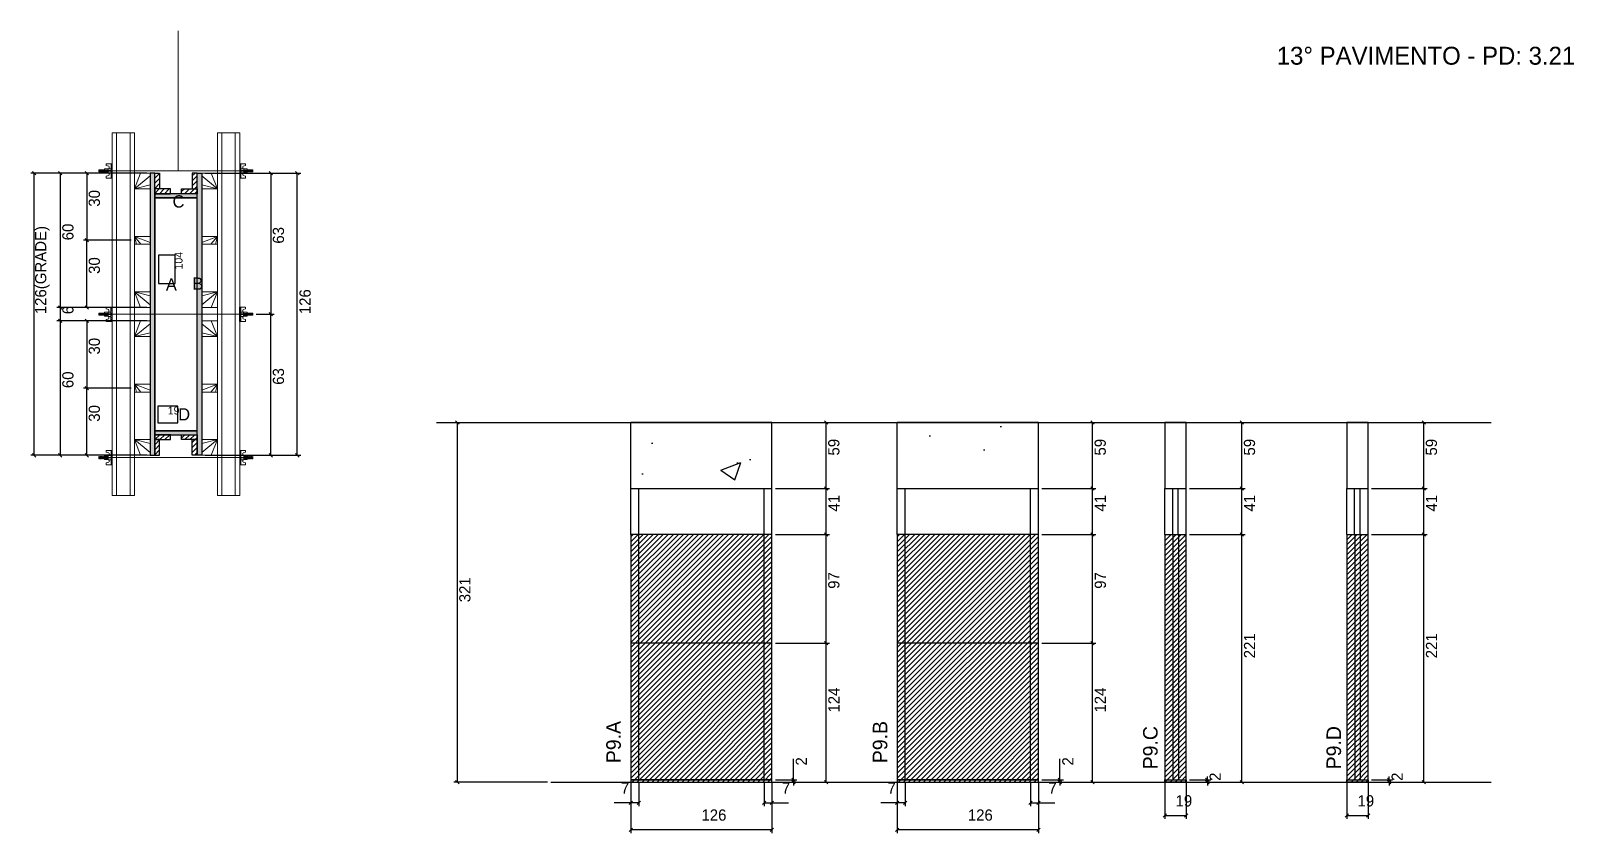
# Model space of a CAD drawing. Header units: metres. Extents: x 4482 to 5860, y 9845 to 10561.
import ezdxf

# ---------------------------------------------------------------- set-up
doc = ezdxf.new("R2010")
doc.units = ezdxf.units.M
for name, color, linetype in [('CHAPA', 7, 'Continuous'), ('COTA', 7, 'Continuous'), ('Hachura', 7, 'Continuous'), ('Madeira', 7, 'Continuous'), ('NIVEL 2° PAV.', 7, 'Continuous'), ('NOMENCLATURA', 7, 'Continuous'), ('Nível', 7, 'Continuous'), ('Painéis', 7, 'Continuous'), ('Perfil Metálico', 7, 'Continuous'), ('SARR_2.2x7', 7, 'Continuous'), ('SARRAFO', 7, 'Continuous'), ('Texto Seção', 7, 'Continuous'), ('TEXTO_GERAL', 7, 'Continuous')]:
    doc.layers.add(name, color=color, linetype=linetype)

msp = doc.modelspace()

# ---------------------------------------------------------------- hatches: boundary and pattern name
at = {"layer": 'COTA'}
h = msp.add_hatch(dxfattribs=at)
h.set_pattern_fill('AR-CONC')
h.paths.add_polyline_path([(5143.9, 10211.7), (5017.9, 10211.7), (5017.9, 10152.7), (5143.9, 10152.7), (5143.9, 10211.7)])
h = msp.add_hatch(dxfattribs=at)
h.set_pattern_fill('AR-CONC')
h.paths.add_polyline_path([(5255.8, 10152.7), (5381.8, 10152.7), (5381.8, 10211.7), (5255.8, 10211.7), (5255.8, 10152.7)])
h = msp.add_hatch(dxfattribs=at)
h.set_pattern_fill('AR-CONC')
h.paths.add_polyline_path([(5513.8, 10152.7), (5513.8, 10211.7), (5494.8, 10211.7), (5494.8, 10152.7), (5513.8, 10152.7), (5513.8, 10152.7)])
h = msp.add_hatch(dxfattribs=at)
h.set_pattern_fill('AR-CONC')
h.paths.add_polyline_path([(5676.3, 10152.7), (5676.3, 10211.7), (5657.3, 10211.7), (5657.3, 10152.7), (5676.3, 10152.7), (5676.3, 10152.7)])
at = {"layer": 'Hachura'}
h = msp.add_hatch(color=7, dxfattribs=at)
h.dxf.hatch_style = 1
h.paths.add_polyline_path([(4592.6, 10434.4), (4588.6, 10434.4), (4588.6, 10182.4), (4592.6, 10182.4), (4592.6, 10434.4)])
h = msp.add_hatch(dxfattribs=at)
h.set_pattern_fill('ANSI31')
h.paths.add_polyline_path([(4592.6, 10420.4), (4597, 10420.4), (4597, 10434.4), (4592.6, 10434.4), (4592.6, 10420.4)])
h = msp.add_hatch(dxfattribs=at)
h.set_pattern_fill('ANSI31')
h.paths.add_polyline_path([(4630.6, 10420.4), (4626.2, 10420.4), (4626.2, 10434.4), (4630.6, 10434.4), (4630.6, 10420.4)])
h = msp.add_hatch(color=7, dxfattribs=at)
h.dxf.hatch_style = 1
h.paths.add_polyline_path([(4630.6, 10434.4), (4634.6, 10434.4), (4634.6, 10182.4), (4630.6, 10182.4), (4630.6, 10434.4)])
h = msp.add_hatch(dxfattribs=at)
h.set_pattern_fill('ANSI31')
h.paths.add_polyline_path([(4592.6, 10416), (4592.6, 10420.4), (4606.6, 10420.4), (4606.6, 10416), (4592.6, 10416)])
h = msp.add_hatch(dxfattribs=at)
h.set_pattern_fill('ANSI31')
h.paths.add_polyline_path([(4630.6, 10416), (4630.6, 10420.4), (4616.6, 10420.4), (4616.6, 10416), (4630.6, 10416)])
h = msp.add_hatch(color=7, dxfattribs=at)
h.dxf.hatch_style = 1
h.paths.add_polyline_path([(4630.6, 10412.4), (4630.6, 10416), (4592.6, 10416), (4592.6, 10412.4), (4630.6, 10412.4)])
h = msp.add_hatch(color=7, dxfattribs=at)
h.dxf.hatch_style = 1
h.paths.add_polyline_path([(4630.6, 10412.4), (4630.6, 10416), (4592.6, 10416), (4592.6, 10412.4), (4630.6, 10412.4)])
h = msp.add_hatch(color=7, dxfattribs=at)
h.dxf.hatch_style = 1
h.paths.add_polyline_path([(4630.6, 10200.8), (4630.6, 10204.4), (4592.6, 10204.4), (4592.6, 10200.8), (4630.6, 10200.8)])
h = msp.add_hatch(color=7, dxfattribs=at)
h.dxf.hatch_style = 1
h.paths.add_polyline_path([(4630.6, 10200.8), (4630.6, 10204.4), (4592.6, 10204.4), (4592.6, 10200.8), (4630.6, 10200.8)])
h = msp.add_hatch(dxfattribs=at)
h.set_pattern_fill('ANSI31')
h.paths.add_polyline_path([(4592.6, 10196.4), (4592.6, 10200.8), (4606.6, 10200.8), (4606.6, 10196.4), (4592.6, 10196.4)])
h = msp.add_hatch(dxfattribs=at)
h.set_pattern_fill('ANSI31')
h.paths.add_polyline_path([(4630.6, 10196.4), (4630.6, 10200.8), (4616.6, 10200.8), (4616.6, 10196.4), (4630.6, 10196.4)])
h = msp.add_hatch(dxfattribs=at)
h.set_pattern_fill('ANSI31')
h.paths.add_polyline_path([(4592.6, 10196.4), (4597, 10196.4), (4597, 10182.4), (4592.6, 10182.4), (4592.6, 10196.4)])
h = msp.add_hatch(dxfattribs=at)
h.set_pattern_fill('ANSI31')
h.paths.add_polyline_path([(4630.6, 10196.4), (4626.2, 10196.4), (4626.2, 10182.4), (4630.6, 10182.4), (4630.6, 10196.4)])
h = msp.add_hatch(dxfattribs=at)
h.set_pattern_fill('ANSI31')
h.paths.add_polyline_path([(5143.9, 10111.7), (5017.9, 10111.7), (5017.9, 9890.7), (5143.9, 9890.7), (5143.9, 10111.7)])
h = msp.add_hatch(dxfattribs=at)
h.set_pattern_fill('ANSI31')
h.paths.add_polyline_path([(5381.8, 10111.7), (5255.8, 10111.7), (5255.8, 9890.7), (5381.8, 9890.7), (5381.8, 10111.7)])
h = msp.add_hatch(dxfattribs=at)
h.set_pattern_fill('ANSI31')
h.paths.add_polyline_path([(5513.8, 10111.7), (5494.8, 10111.7), (5494.8, 9890.7), (5513.8, 9890.7), (5513.8, 10111.7)])
h = msp.add_hatch(dxfattribs=at)
h.set_pattern_fill('ANSI31')
h.paths.add_polyline_path([(5676.3, 10111.7), (5657.3, 10111.7), (5657.3, 9890.7), (5676.3, 9890.7), (5676.3, 10111.7), (5676.3, 10111.7)])

# ---------------------------------------------------------------- linework, layer by layer
at = {"layer": 'CHAPA', "color": 1, "lineweight": 25}
for points in [[(4592.6, 10434.4), (4588.6, 10434.4), (4588.6, 10182.4), (4592.6, 10182.4)], [(4592.6, 10434.4), (4588.6, 10434.4), (4588.6, 10182.4), (4592.6, 10182.4)], [(4630.6, 10434.4), (4634.6, 10434.4), (4634.6, 10182.4), (4630.6, 10182.4)], [(4630.6, 10434.4), (4634.6, 10434.4), (4634.6, 10182.4), (4630.6, 10182.4)], [(4630.6, 10412.4), (4630.6, 10416), (4592.6, 10416), (4592.6, 10412.4)], [(4630.6, 10412.4), (4630.6, 10416), (4592.6, 10416), (4592.6, 10412.4)], [(4630.6, 10200.8), (4630.6, 10204.4), (4592.6, 10204.4), (4592.6, 10200.8)], [(4630.6, 10200.8), (4630.6, 10204.4), (4592.6, 10204.4), (4592.6, 10200.8)]]:
    msp.add_lwpolyline(points, close=True, dxfattribs=at)
at = {"layer": 'COTA', "color": 241, "lineweight": 25}
for p, q in [((4571.6, 10434.4), (4482, 10434.4)), ((4485, 10182.4), (4485, 10434.4)), ((4585.6, 10434.4), (4505.2, 10434.4)), ((4508.2, 10434.4), (4508.2, 10314.4)), ((4551.6, 10434.4), (4528.9, 10434.4)), ((4531.9, 10434.4), (4531.9, 10374.4)), ((4637.6, 10434.4), (4723, 10434.4)), ((4671.6, 10434.4), (4699.3, 10434.4)), ((4696.3, 10434.4), (4696.3, 10308.4)), ((4720, 10182.4), (4720, 10434.4)), ((4571.6, 10374.4), (4528.9, 10374.4)), ((4571.6, 10374.4), (4528.9, 10374.4)), ((4531.9, 10314.4), (4531.9, 10374.4)), ((4585.6, 10314.4), (4505.2, 10314.4)), ((4571.6, 10314.4), (4505.2, 10314.4)), ((4508.2, 10314.4), (4508.2, 10302.4)), ((4542.5, 10314.4), (4528.9, 10314.4)), ((4585.6, 10302.4), (4505.2, 10302.4)), ((4571.6, 10302.4), (4505.2, 10302.4)), ((4508.2, 10302.4), (4508.2, 10182.4)), ((4551.6, 10302.4), (4528.9, 10302.4)), ((4531.9, 10302.4), (4531.9, 10242.4)), ((4683.3, 10308.4), (4699.3, 10308.4)), ((4683.3, 10308.4), (4699.3, 10308.4)), ((4696.3, 10182.4), (4696.3, 10308.4)), ((4571.6, 10242.4), (4528.9, 10242.4)), ((4571.6, 10242.4), (4528.9, 10242.4)), ((4531.9, 10182.4), (4531.9, 10242.4)), ((5017.9, 10152.7), (5017.9, 10211.7)), ((5143.9, 10211.7), (5017.9, 10211.7)), ((5143.9, 10152.7), (5143.9, 10211.7)), ((5381.8, 10211.7), (5255.8, 10211.7)), ((5255.8, 10152.7), (5255.8, 10211.7)), ((5381.8, 10152.7), (5381.8, 10211.7)), ((4571.6, 10182.4), (4482, 10182.4)), ((4585.6, 10182.4), (4505.2, 10182.4)), ((4542.5, 10182.4), (4528.9, 10182.4)), ((4637.6, 10182.4), (4723, 10182.4)), ((4671.6, 10182.4), (4699.3, 10182.4))]:
    msp.add_line(p, q, dxfattribs=at)
at = {"layer": 'COTA', "color": 0, "lineweight": 25}
for p, q in [((4486.5, 10432.9), (4483.5, 10435.9)), ((4509.7, 10432.9), (4506.7, 10435.9)), ((4533.4, 10432.9), (4530.4, 10435.9)), ((4697.8, 10432.9), (4694.8, 10435.9)), ((4721.5, 10432.9), (4718.5, 10435.9)), ((4530.4, 10375.9), (4533.4, 10372.9)), ((4533.4, 10372.9), (4530.4, 10375.9)), ((4506.7, 10315.9), (4509.7, 10312.9)), ((4509.7, 10312.9), (4506.7, 10315.9)), ((4530.4, 10315.9), (4533.4, 10312.9)), ((4697.8, 10306.9), (4694.8, 10309.9)), ((4694.8, 10309.9), (4697.8, 10306.9)), ((4509.7, 10300.9), (4506.7, 10303.9)), ((4506.7, 10303.9), (4509.7, 10300.9)), ((4533.4, 10300.9), (4530.4, 10303.9)), ((4530.4, 10243.9), (4533.4, 10240.9)), ((4533.4, 10240.9), (4530.4, 10243.9)), ((5193.7, 10210.2), (5190.7, 10213.2)), ((5431.7, 10210.2), (5428.7, 10213.2)), ((5565, 10210.2), (5562, 10213.2)), ((5727.5, 10210.2), (5724.5, 10213.2)), ((4483.5, 10183.9), (4486.5, 10180.9)), ((4506.7, 10183.9), (4509.7, 10180.9)), ((4530.4, 10183.9), (4533.4, 10180.9)), ((4694.8, 10183.9), (4697.8, 10180.9)), ((4718.5, 10183.9), (4721.5, 10180.9)), ((5190.7, 10154.2), (5193.7, 10151.2)), ((5428.7, 10154.2), (5431.7, 10151.2)), ((5562, 10154.2), (5565, 10151.2)), ((5724.5, 10154.2), (5727.5, 10151.2)), ((5193.7, 10110.2), (5190.7, 10113.2)), ((5431.7, 10110.2), (5428.7, 10113.2)), ((5565, 10110.2), (5562, 10113.2)), ((5727.5, 10110.2), (5724.5, 10113.2)), ((5193.7, 10013.2), (5190.7, 10016.2)), ((5190.7, 10016.2), (5193.7, 10013.2)), ((5431.7, 10013.2), (5428.7, 10016.2)), ((5428.7, 10016.2), (5431.7, 10013.2)), ((5161.6, 9894.2), (5164.6, 9891.2)), ((5164.6, 9889.2), (5161.6, 9892.2)), ((5190.7, 9892.2), (5193.7, 9889.2)), ((5399.6, 9894.2), (5402.6, 9891.2)), ((5402.6, 9889.2), (5399.6, 9892.2)), ((5428.7, 9892.2), (5431.7, 9889.2)), ((5531.2, 9894.2), (5534.2, 9891.2)), ((5534.2, 9889.2), (5531.2, 9892.2)), ((5562, 9892.2), (5565, 9889.2)), ((5693.7, 9894.2), (5696.7, 9891.2)), ((5696.7, 9889.2), (5693.7, 9892.2)), ((5724.5, 9892.2), (5727.5, 9889.2)), ((5019.4, 9873.7), (5016.4, 9870.7)), ((5023.4, 9870.7), (5026.4, 9873.7)), ((5138.4, 9873.7), (5135.4, 9870.7)), ((5142.4, 9870.7), (5145.4, 9873.7)), ((5257.3, 9873.7), (5254.3, 9870.7)), ((5261.3, 9870.7), (5264.3, 9873.7)), ((5376.3, 9873.7), (5373.3, 9870.7)), ((5380.3, 9870.7), (5383.3, 9873.7)), ((5496.3, 9862.3), (5493.3, 9859.3)), ((5512.3, 9859.3), (5515.3, 9862.3)), ((5658.8, 9862.3), (5655.8, 9859.3)), ((5674.8, 9859.3), (5677.8, 9862.3)), ((5019.4, 9849.6), (5016.4, 9846.6)), ((5142.4, 9846.6), (5145.4, 9849.6)), ((5257.3, 9849.6), (5254.3, 9846.6)), ((5380.3, 9846.6), (5383.3, 9849.6))]:
    msp.add_line(p, q, dxfattribs=at)
at = {"layer": 'COTA', "color": 180, "lineweight": 25}
for p, q in [((4611, 10361.1), (4596, 10361.1)), ((4596, 10361.1), (4596, 10335.8)), ((4611, 10335.8), (4611, 10361.1)), ((4596, 10335.8), (4611, 10335.8)), ((4613.3, 10226.4), (4595.3, 10226.4)), ((4595.3, 10226.4), (4595.3, 10211.4)), ((4613.3, 10211.4), (4613.3, 10226.4)), ((4595.3, 10211.4), (4613.3, 10211.4))]:
    msp.add_line(p, q, dxfattribs=at)
at = {"layer": 'COTA', "color": 4, "lineweight": 25}
for p, q in [((5146.9, 10211.7), (5195.2, 10211.7)), ((5192.2, 10152.7), (5192.2, 10211.7)), ((5384.8, 10211.7), (5433.2, 10211.7)), ((5430.2, 10152.7), (5430.2, 10211.7)), ((5516.8, 10211.7), (5566.5, 10211.7)), ((5563.5, 10152.7), (5563.5, 10211.7)), ((5679.3, 10211.7), (5729, 10211.7)), ((5726, 10152.7), (5726, 10211.7)), ((5146.9, 10152.7), (5195.2, 10152.7)), ((5384.8, 10152.7), (5433.2, 10152.7)), ((5516.8, 10152.7), (5566.5, 10152.7)), ((5679.3, 10152.7), (5729, 10152.7)), ((5146.9, 10111.7), (5195.2, 10111.7)), ((5192.2, 10014.7), (5192.2, 10111.7)), ((5384.8, 10111.7), (5433.2, 10111.7)), ((5430.2, 10014.7), (5430.2, 10111.7)), ((5516.8, 10111.7), (5566.5, 10111.7)), ((5563.5, 9890.7), (5563.5, 10111.7)), ((5679.3, 10111.7), (5729, 10111.7)), ((5726, 9890.7), (5726, 10111.7)), ((5146.9, 10014.7), (5195.2, 10014.7)), ((5184.7, 10014.7), (5195.2, 10014.7)), ((5192.2, 9890.7), (5192.2, 10014.7)), ((5384.8, 10014.7), (5433.2, 10014.7)), ((5422.7, 10014.7), (5433.2, 10014.7)), ((5430.2, 9890.7), (5430.2, 10014.7)), ((5163.1, 9892.7), (5163.1, 9911.5)), ((5401.1, 9892.7), (5401.1, 9911.5)), ((5017.9, 9889.7), (5017.9, 9845.1)), ((5017.9, 9887.7), (5017.9, 9869.2)), ((5024.9, 9889.7), (5024.9, 9869.2)), ((5136.9, 9889.7), (5136.9, 9869.2)), ((5143.9, 9889.7), (5143.9, 9845.1)), ((5143.9, 9887.7), (5143.9, 9869.2)), ((5146.9, 9892.7), (5166.1, 9892.7)), ((5146.9, 9890.7), (5166.1, 9890.7)), ((5146.9, 9890.7), (5195.2, 9890.7)), ((5163.1, 9890.7), (5163.1, 9892.7)), ((5163.1, 9890.7), (5163.1, 9887.7)), ((5255.8, 9889.7), (5255.8, 9845.1)), ((5255.8, 9887.7), (5255.8, 9869.2)), ((5262.8, 9889.7), (5262.8, 9869.2)), ((5374.8, 9889.7), (5374.8, 9869.2)), ((5381.8, 9889.7), (5381.8, 9845.1)), ((5381.8, 9887.7), (5381.8, 9869.2)), ((5384.8, 9892.7), (5404.1, 9892.7)), ((5384.8, 9890.7), (5404.1, 9890.7)), ((5384.8, 9890.7), (5433.2, 9890.7)), ((5401.1, 9890.7), (5401.1, 9892.7)), ((5401.1, 9890.7), (5401.1, 9887.7)), ((5494.8, 9889.7), (5494.8, 9857.8)), ((5513.8, 9889.7), (5513.8, 9857.8)), ((5516.8, 9892.7), (5535.7, 9892.7)), ((5516.8, 9890.7), (5535.7, 9890.7)), ((5516.8, 9890.7), (5566.5, 9890.7)), ((5532.7, 9892.7), (5532.7, 9895.7)), ((5532.7, 9890.7), (5532.7, 9892.7)), ((5532.7, 9890.7), (5532.7, 9887.7)), ((5657.3, 9889.7), (5657.3, 9857.8)), ((5676.3, 9889.7), (5676.3, 9857.8)), ((5679.3, 9892.7), (5698.2, 9892.7)), ((5679.3, 9890.7), (5698.2, 9890.7)), ((5679.3, 9890.7), (5729, 9890.7)), ((5695.2, 9892.7), (5695.2, 9895.7)), ((5695.2, 9890.7), (5695.2, 9892.7)), ((5695.2, 9890.7), (5695.2, 9887.7)), ((5017.9, 9872.2), (5003.1, 9872.2)), ((5024.9, 9872.2), (5017.9, 9872.2)), ((5136.9, 9872.2), (5143.9, 9872.2)), ((5143.9, 9872.2), (5158.6, 9872.2)), ((5255.8, 9872.2), (5241.1, 9872.2)), ((5262.8, 9872.2), (5255.8, 9872.2)), ((5374.8, 9872.2), (5381.8, 9872.2)), ((5381.8, 9872.2), (5396.5, 9872.2)), ((5494.8, 9860.8), (5513.8, 9860.8)), ((5657.3, 9860.8), (5676.3, 9860.8)), ((5143.9, 9848.1), (5017.9, 9848.1)), ((5381.8, 9848.1), (5255.8, 9848.1))]:
    msp.add_line(p, q, dxfattribs=at)
at = {"layer": 'COTA', "color": 241, "lineweight": 25}
for points in [[(5513.8, 10152.7), (5513.8, 10211.7), (5494.8, 10211.7), (5494.8, 10152.7)], [(5676.3, 10152.7), (5676.3, 10211.7), (5657.3, 10211.7), (5657.3, 10152.7)]]:
    msp.add_lwpolyline(points, dxfattribs=at)
at = {"layer": 'Hachura', "color": 0, "lineweight": 9}
for p, q in [((4543.1, 10437.4), (4542.8, 10437.1)), ((4542.8, 10437.1), (4542.8, 10435.8)), ((4543.1, 10435.5), (4542.8, 10435.8)), ((4543.4, 10437.4), (4543.1, 10437.4)), ((4543.1, 10435.5), (4543.1, 10437.4)), ((4543.7, 10435.5), (4543.1, 10436.8)), ((4543.7, 10435.4), (4543.1, 10436.5)), ((4543.1, 10436), (4543.4, 10435.3)), ((4543.1, 10435.7), (4543.2, 10435.5)), ((4543.4, 10437.4), (4544.4, 10435.5)), ((4543.4, 10437.4), (4544.4, 10435.5)), ((4543.5, 10437.5), (4544.6, 10435.3)), ((4544.8, 10435.4), (4543.7, 10437.5)), ((4543.7, 10435.5), (4544.4, 10435.5)), ((4544.6, 10437.4), (4543.9, 10437.4)), ((4544.9, 10435.5), (4543.9, 10437.4)), ((4544.6, 10437.4), (4545.5, 10435.5)), ((4544.7, 10437.5), (4545.7, 10435.3)), ((4546, 10435.4), (4544.9, 10437.5)), ((4545.5, 10435.5), (4544.9, 10435.5)), ((4545.7, 10437.4), (4545.1, 10437.4)), ((4546.1, 10435.5), (4545.1, 10437.4)), ((4545.3, 10437.4), (4545.1, 10437.4)), ((4545.7, 10437.4), (4546.7, 10435.5)), ((4545.8, 10437.5), (4546.9, 10435.3)), ((4547.1, 10435.4), (4546.1, 10437.5)), ((4546.3, 10435.5), (4546.1, 10435.5)), ((4546.9, 10437.4), (4546.2, 10437.4)), ((4547.2, 10435.5), (4546.2, 10437.4)), ((4546.3, 10435.5), (4546.7, 10435.5)), ((4546.9, 10437.4), (4547.9, 10435.5)), ((4547.9, 10436.3), (4547.2, 10437.5)), ((4547.2, 10435.5), (4547.9, 10435.5)), ((4547.9, 10436.5), (4547.4, 10437.4)), ((4547.9, 10437.4), (4547.4, 10437.4)), ((4547.9, 10434.7), (4547.9, 10438.1)), ((4547.9, 10434.7), (4547.9, 10438.1)), ((4547.9, 10438.1), (4551.1, 10438.1)), ((4547.9, 10437), (4551.1, 10437)), ((4547.9, 10435.5), (4551.1, 10435.5)), ((4551.1, 10434.7), (4547.9, 10434.7)), ((4554.6, 10442.8), (4549.4, 10442.8)), ((4549.4, 10442.8), (4549.4, 10441.2)), ((4549.4, 10441.2), (4551.6, 10440.6)), ((4551.1, 10438.3), (4551.1, 10434.5)), ((4553.7, 10438.3), (4551.1, 10438.3)), ((4551.1, 10434.5), (4551.1, 10434.7)), ((4551.1, 10434.5), (4551.1, 10434.7)), ((4551.1, 10434.5), (4553.7, 10434.5)), ((4553.7, 10436.7), (4551.7, 10436.7)), ((4551.7, 10436.2), (4553.7, 10436.2)), ((4551.9, 10440.3), (4551.9, 10438.3)), ((4551.9, 10432.5), (4551.9, 10434.5)), ((4553.6, 10442.7), (4554.6, 10442.7)), ((4553.6, 10442.5), (4554.6, 10442.5)), ((4553.6, 10442.1), (4554.6, 10442.1)), ((4553.6, 10441.7), (4554.6, 10441.7)), ((4553.6, 10440.8), (4554.6, 10440.8)), ((4553.6, 10439.4), (4554.6, 10439.4)), ((4553.6, 10433.4), (4554.6, 10433.4)), ((4553.7, 10442.8), (4553.7, 10429.9)), ((4553.7, 10442.8), (4553.7, 10437.7)), ((4553.7, 10436.4), (4553.7, 10438.3)), ((4553.7, 10437.7), (4553.7, 10437)), ((4553.7, 10436.4), (4554.6, 10436.4)), ((4554, 10437.3), (4553.8, 10437.3)), ((4553.8, 10435.4), (4554.2, 10435.4)), ((4554.4, 10437.3), (4554, 10437.3)), ((4554.6, 10429.9), (4554.6, 10442.8)), ((4554.6, 10430.9), (4554.6, 10438.7)), ((4668.6, 10429.9), (4668.6, 10442.8)), ((4668.6, 10442.8), (4673.7, 10442.8)), ((4669.5, 10442.7), (4668.6, 10442.7)), ((4669.5, 10442.5), (4668.6, 10442.5)), ((4669.5, 10442.1), (4668.6, 10442.1)), ((4669.5, 10441.7), (4668.6, 10441.7)), ((4669.5, 10440.8), (4668.6, 10440.8)), ((4669.5, 10439.4), (4668.6, 10439.4)), ((4668.6, 10430.9), (4668.6, 10438.7)), ((4669.5, 10436.4), (4668.6, 10436.4)), ((4669.5, 10433.4), (4668.6, 10433.4)), ((4668.7, 10437.3), (4669.2, 10437.3)), ((4669.3, 10435.4), (4668.9, 10435.4)), ((4669.2, 10437.3), (4669.4, 10437.3)), ((4669.5, 10442.8), (4669.5, 10429.9)), ((4669.5, 10442.8), (4669.5, 10437.7)), ((4669.5, 10436.4), (4669.5, 10438.3)), ((4669.5, 10438.3), (4672.1, 10438.3)), ((4669.5, 10437.7), (4669.5, 10437)), ((4669.5, 10436.7), (4671.5, 10436.7)), ((4671.5, 10436.2), (4669.5, 10436.2)), ((4672.1, 10434.5), (4669.5, 10434.5)), ((4671.3, 10440.3), (4671.3, 10438.3)), ((4671.3, 10432.5), (4671.3, 10434.5)), ((4673.7, 10441.2), (4671.5, 10440.6)), ((4672.1, 10438.3), (4672.1, 10434.5)), ((4675.3, 10438.1), (4672.1, 10438.1)), ((4675.3, 10437), (4672.1, 10437)), ((4675.3, 10435.5), (4672.1, 10435.5)), ((4672.1, 10434.7), (4675.3, 10434.7)), ((4672.1, 10434.5), (4672.1, 10434.7)), ((4672.1, 10434.5), (4672.1, 10434.7)), ((4673.7, 10442.8), (4673.7, 10441.2)), ((4675.2, 10434.7), (4675.2, 10438.1)), ((4675.3, 10434.7), (4675.3, 10438.1)), ((4675.3, 10436.3), (4675.9, 10437.5)), ((4676.2, 10437.4), (4675.3, 10435.5)), ((4675.3, 10436.5), (4675.7, 10437.4)), ((4675.3, 10437.4), (4675.7, 10437.4)), ((4675.9, 10435.5), (4675.3, 10435.5)), ((4675.9, 10435.5), (4676.9, 10437.4)), ((4676, 10435.4), (4677.1, 10437.5)), ((4677.3, 10437.5), (4676.2, 10435.3)), ((4676.2, 10437.4), (4676.9, 10437.4)), ((4677.4, 10437.4), (4676.4, 10435.5)), ((4676.9, 10435.5), (4676.4, 10435.5)), ((4676.9, 10435.5), (4677.1, 10435.5)), ((4677.1, 10435.5), (4678, 10437.4)), ((4677.2, 10435.4), (4678.2, 10437.5)), ((4678.5, 10437.5), (4677.4, 10435.3)), ((4677.4, 10437.4), (4678, 10437.4)), ((4678.6, 10437.4), (4677.6, 10435.5)), ((4677.6, 10435.5), (4678.2, 10435.5)), ((4677.8, 10437.4), (4678, 10437.4)), ((4678.2, 10435.5), (4679.2, 10437.4)), ((4678.3, 10435.4), (4679.4, 10437.5)), ((4679.6, 10437.5), (4678.6, 10435.3)), ((4678.6, 10437.4), (4679.2, 10437.4)), ((4679.7, 10437.4), (4678.8, 10435.5)), ((4679.7, 10437.4), (4678.8, 10435.5)), ((4679.4, 10435.5), (4678.8, 10435.5)), ((4679.4, 10435.5), (4680, 10436.8)), ((4679.5, 10435.4), (4680, 10436.5)), ((4679.7, 10437.4), (4680, 10437.4)), ((4680, 10436), (4679.7, 10435.3)), ((4680, 10435.7), (4679.9, 10435.5)), ((4680, 10437.4), (4680.4, 10437.1)), ((4680, 10435.5), (4680, 10437.4)), ((4680, 10435.5), (4680.4, 10435.8)), ((4680.4, 10437.1), (4680.4, 10435.8)), ((4549.4, 10431.6), (4551.6, 10432.2)), ((4549.4, 10429.9), (4549.4, 10431.6)), ((4553.7, 10429.9), (4549.4, 10429.9)), ((4553.6, 10431.9), (4554.6, 10431.9)), ((4553.6, 10431.1), (4554.6, 10431.1)), ((4553.6, 10430.6), (4554.6, 10430.6)), ((4553.6, 10430.3), (4554.6, 10430.3)), ((4553.6, 10430.1), (4554.6, 10430.1)), ((4553.7, 10429.9), (4554.6, 10429.9)), ((4669.5, 10431.9), (4668.6, 10431.9)), ((4669.5, 10431.1), (4668.6, 10431.1)), ((4669.5, 10430.6), (4668.6, 10430.6)), ((4669.5, 10430.3), (4668.6, 10430.3)), ((4669.5, 10430.1), (4668.6, 10430.1)), ((4669.5, 10429.9), (4668.6, 10429.9)), ((4669.5, 10429.9), (4673.7, 10429.9)), ((4673.7, 10431.6), (4671.5, 10432.2)), ((4673.7, 10429.9), (4673.7, 10431.6)), ((4543.1, 10309.4), (4542.7, 10309.1)), ((4543.4, 10309.4), (4543.1, 10309.4)), ((4543.1, 10307.5), (4543.1, 10309.4)), ((4543.4, 10309.4), (4544.4, 10307.5)), ((4543.4, 10309.4), (4544.4, 10307.5)), ((4543.5, 10309.5), (4544.6, 10307.3)), ((4544.8, 10307.4), (4543.7, 10309.5)), ((4544.6, 10309.4), (4543.9, 10309.4)), ((4544.9, 10307.5), (4543.9, 10309.4)), ((4544.6, 10309.5), (4545.7, 10307.3)), ((4544.6, 10309.4), (4545.5, 10307.5)), ((4546, 10307.4), (4544.9, 10309.5)), ((4545.7, 10309.4), (4545.1, 10309.4)), ((4546, 10307.5), (4545.1, 10309.4)), ((4545.3, 10309.4), (4545.1, 10309.4)), ((4545.7, 10309.4), (4546.7, 10307.5)), ((4545.8, 10309.5), (4546.9, 10307.3)), ((4547.1, 10307.4), (4546, 10309.5)), ((4546.9, 10309.4), (4546.2, 10309.4)), ((4547.2, 10307.5), (4546.2, 10309.4)), ((4546.9, 10309.4), (4547.8, 10307.5)), ((4547.8, 10308.3), (4547.2, 10309.5)), ((4547.8, 10308.5), (4547.4, 10309.4)), ((4547.8, 10309.4), (4547.4, 10309.4)), ((4547.8, 10306.7), (4547.8, 10310.1)), ((4547.8, 10310.1), (4551.1, 10310.1)), ((4547.9, 10306.7), (4547.9, 10310.1)), ((4554.5, 10314.8), (4549.4, 10314.8)), ((4549.4, 10314.8), (4549.4, 10313.2)), ((4549.4, 10313.2), (4551.6, 10312.6)), ((4551.1, 10310.3), (4551.1, 10306.4)), ((4553.6, 10310.3), (4551.1, 10310.3)), ((4551.8, 10312.3), (4551.8, 10310.3)), ((4553.6, 10314.8), (4553.6, 10301.9)), ((4553.6, 10314.8), (4553.6, 10309.7)), ((4553.6, 10314.7), (4554.6, 10314.7)), ((4553.6, 10314.5), (4554.6, 10314.5)), ((4553.6, 10314.1), (4554.6, 10314.1)), ((4553.6, 10313.7), (4554.6, 10313.7)), ((4553.6, 10312.8), (4554.6, 10312.8)), ((4553.6, 10311.4), (4554.6, 10311.4)), ((4553.6, 10308.4), (4553.6, 10310.3)), ((4553.6, 10309.7), (4553.6, 10309)), ((4554, 10309.3), (4553.8, 10309.3)), ((4554.4, 10309.3), (4554, 10309.3)), ((4554.5, 10301.9), (4554.5, 10314.8)), ((4554.5, 10302.9), (4554.5, 10310.7)), ((4668.5, 10301.9), (4668.5, 10314.8)), ((4668.5, 10314.8), (4673.7, 10314.8)), ((4669.5, 10314.7), (4668.5, 10314.7)), ((4669.5, 10314.5), (4668.5, 10314.5)), ((4669.5, 10314.1), (4668.5, 10314.1)), ((4669.5, 10313.7), (4668.5, 10313.7)), ((4669.5, 10312.8), (4668.5, 10312.8)), ((4669.5, 10311.4), (4668.5, 10311.4)), ((4668.5, 10302.9), (4668.5, 10310.7)), ((4668.7, 10309.3), (4669.1, 10309.3)), ((4669.1, 10309.3), (4669.3, 10309.3)), ((4669.5, 10314.8), (4669.5, 10301.9)), ((4669.5, 10314.8), (4669.5, 10309.7)), ((4669.5, 10308.4), (4669.5, 10310.3)), ((4669.5, 10310.3), (4672, 10310.3)), ((4669.5, 10309.7), (4669.5, 10309)), ((4671.3, 10312.3), (4671.3, 10310.3)), ((4673.7, 10313.2), (4671.5, 10312.6)), ((4672, 10310.3), (4672, 10306.4)), ((4675.3, 10310.1), (4672, 10310.1)), ((4673.7, 10314.8), (4673.7, 10313.2)), ((4675.2, 10306.7), (4675.2, 10310.1)), ((4675.3, 10306.7), (4675.3, 10310.1)), ((4675.3, 10308.3), (4675.9, 10309.5)), ((4676.2, 10309.4), (4675.3, 10307.5)), ((4675.3, 10308.5), (4675.7, 10309.4)), ((4675.3, 10309.4), (4675.7, 10309.4)), ((4675.9, 10307.5), (4676.9, 10309.4)), ((4676, 10307.4), (4677, 10309.5)), ((4677.3, 10309.5), (4676.2, 10307.3)), ((4676.2, 10309.4), (4676.9, 10309.4)), ((4677.4, 10309.4), (4676.4, 10307.5)), ((4677.1, 10307.4), (4678.2, 10309.5)), ((4677.1, 10307.5), (4678, 10309.4)), ((4678.5, 10309.5), (4677.4, 10307.3)), ((4677.4, 10309.4), (4678, 10309.4)), ((4678.5, 10309.4), (4677.6, 10307.5)), ((4677.8, 10309.4), (4678, 10309.4)), ((4678.2, 10307.5), (4679.2, 10309.4)), ((4678.3, 10307.4), (4679.4, 10309.5)), ((4679.6, 10309.5), (4678.5, 10307.3)), ((4678.5, 10309.4), (4679.2, 10309.4)), ((4679.7, 10309.4), (4678.7, 10307.5)), ((4679.7, 10309.4), (4678.7, 10307.5)), ((4679.7, 10309.4), (4680, 10309.4)), ((4680, 10309.4), (4680.3, 10309.1)), ((4680, 10307.5), (4680, 10309.4)), ((4542.7, 10309.1), (4542.7, 10307.8)), ((4543.1, 10307.5), (4542.7, 10307.8)), ((4543.7, 10307.5), (4543.1, 10308.8)), ((4543.6, 10307.4), (4543.1, 10308.5)), ((4543.1, 10308), (4543.4, 10307.3)), ((4543.1, 10307.7), (4543.2, 10307.5)), ((4543.7, 10307.5), (4544.4, 10307.5)), ((4545.5, 10307.5), (4544.9, 10307.5)), ((4546.2, 10307.5), (4546, 10307.5)), ((4546.2, 10307.5), (4546.7, 10307.5)), ((4547.2, 10307.5), (4547.8, 10307.5)), ((4547.8, 10309), (4551.1, 10309)), ((4547.8, 10307.5), (4551.1, 10307.5)), ((4551.1, 10306.7), (4547.8, 10306.7)), ((4549.4, 10303.6), (4551.6, 10304.2)), ((4549.4, 10301.9), (4549.4, 10303.6)), ((4553.6, 10301.9), (4549.4, 10301.9)), ((4551.1, 10306.4), (4551.1, 10306.7)), ((4551.1, 10306.4), (4551.1, 10306.7)), ((4551.1, 10306.4), (4553.6, 10306.4)), ((4553.6, 10308.7), (4551.6, 10308.7)), ((4551.6, 10308.2), (4553.6, 10308.2)), ((4551.8, 10304.5), (4551.8, 10306.4)), ((4553.6, 10308.4), (4554.5, 10308.4)), ((4553.6, 10305.4), (4554.5, 10305.4)), ((4553.6, 10303.9), (4554.6, 10303.9)), ((4553.6, 10303.1), (4554.6, 10303.1)), ((4553.6, 10302.6), (4554.6, 10302.6)), ((4553.6, 10302.3), (4554.6, 10302.3)), ((4553.6, 10302.1), (4554.6, 10302.1)), ((4553.6, 10301.9), (4554.5, 10301.9)), ((4553.8, 10307.4), (4554.2, 10307.4)), ((4669.5, 10308.4), (4668.5, 10308.4)), ((4669.5, 10305.4), (4668.5, 10305.4)), ((4669.5, 10303.9), (4668.5, 10303.9)), ((4669.5, 10303.1), (4668.5, 10303.1)), ((4669.5, 10302.6), (4668.5, 10302.6)), ((4669.5, 10302.3), (4668.5, 10302.3)), ((4669.5, 10302.1), (4668.5, 10302.1)), ((4669.5, 10301.9), (4668.5, 10301.9)), ((4669.3, 10307.4), (4668.9, 10307.4)), ((4669.5, 10308.7), (4671.5, 10308.7)), ((4671.5, 10308.2), (4669.5, 10308.2)), ((4672, 10306.4), (4669.5, 10306.4)), ((4669.5, 10301.9), (4673.7, 10301.9)), ((4671.3, 10304.5), (4671.3, 10306.4)), ((4673.7, 10303.6), (4671.5, 10304.2)), ((4675.3, 10309), (4672, 10309)), ((4675.3, 10307.5), (4672, 10307.5)), ((4672, 10306.7), (4675.3, 10306.7)), ((4672, 10306.4), (4672, 10306.7)), ((4672, 10306.4), (4672, 10306.7)), ((4673.7, 10301.9), (4673.7, 10303.6)), ((4675.9, 10307.5), (4675.3, 10307.5)), ((4676.8, 10307.5), (4676.4, 10307.5)), ((4676.8, 10307.5), (4677.1, 10307.5)), ((4677.6, 10307.5), (4678.2, 10307.5)), ((4679.4, 10307.5), (4678.7, 10307.5)), ((4679.4, 10307.5), (4680, 10308.8)), ((4679.5, 10307.4), (4680, 10308.5)), ((4680, 10308), (4679.7, 10307.3)), ((4680, 10307.7), (4679.9, 10307.5)), ((4680, 10307.5), (4680.3, 10307.8)), ((4680.3, 10309.1), (4680.3, 10307.8)), ((4553.7, 10186.8), (4549.4, 10186.8)), ((4549.4, 10186.8), (4549.4, 10185.2)), ((4549.4, 10185.2), (4551.6, 10184.6)), ((4553.6, 10186.7), (4554.6, 10186.7)), ((4553.6, 10186.5), (4554.6, 10186.5)), ((4553.6, 10186.1), (4554.6, 10186.1)), ((4553.6, 10185.7), (4554.6, 10185.7)), ((4553.7, 10173.9), (4553.7, 10186.8)), ((4553.7, 10186.8), (4554.6, 10186.8)), ((4554.6, 10186.8), (4554.6, 10173.9)), ((4554.6, 10185.9), (4554.6, 10178.1)), ((4668.6, 10186.8), (4668.6, 10173.9)), ((4669.5, 10186.8), (4668.6, 10186.8)), ((4669.5, 10186.7), (4668.6, 10186.7)), ((4669.5, 10186.5), (4668.6, 10186.5)), ((4669.5, 10186.1), (4668.6, 10186.1)), ((4668.6, 10185.9), (4668.6, 10178.1)), ((4669.5, 10185.7), (4668.6, 10185.7)), ((4669.5, 10173.9), (4669.5, 10186.8)), ((4669.5, 10186.8), (4673.7, 10186.8)), ((4673.7, 10185.2), (4671.5, 10184.6)), ((4673.7, 10186.8), (4673.7, 10185.2)), ((4543.1, 10181.3), (4542.8, 10181)), ((4542.8, 10179.7), (4542.8, 10181)), ((4543.1, 10179.3), (4542.8, 10179.7)), ((4543.1, 10180.8), (4543.4, 10181.4)), ((4543.7, 10181.4), (4543.1, 10180.3)), ((4543.1, 10181), (4543.2, 10181.3)), ((4543.7, 10181.3), (4543.1, 10180)), ((4543.1, 10181.3), (4543.1, 10179.3)), ((4543.4, 10179.4), (4543.1, 10179.4)), ((4543.4, 10179.4), (4544.4, 10181.3)), ((4543.4, 10179.4), (4544.4, 10181.3)), ((4543.5, 10179.3), (4544.6, 10181.4)), ((4544.8, 10181.4), (4543.7, 10179.2)), ((4543.7, 10181.3), (4544.4, 10181.3)), ((4544.9, 10181.3), (4543.9, 10179.4)), ((4544.6, 10179.4), (4543.9, 10179.4)), ((4544.6, 10179.4), (4545.5, 10181.3)), ((4544.7, 10179.3), (4545.7, 10181.4)), ((4546, 10181.4), (4544.9, 10179.2)), ((4545.5, 10181.3), (4544.9, 10181.3)), ((4546.1, 10181.3), (4545.1, 10179.4)), ((4545.7, 10179.4), (4545.1, 10179.4)), ((4545.3, 10179.4), (4545.1, 10179.4)), ((4545.7, 10179.4), (4546.7, 10181.3)), ((4545.8, 10179.3), (4546.9, 10181.4)), ((4547.1, 10181.4), (4546.1, 10179.2)), ((4546.3, 10181.3), (4546.1, 10181.3)), ((4547.2, 10181.3), (4546.2, 10179.4)), ((4546.9, 10179.4), (4546.2, 10179.4)), ((4546.3, 10181.3), (4546.7, 10181.3)), ((4546.9, 10179.4), (4547.9, 10181.3)), ((4547.2, 10181.3), (4547.9, 10181.3)), ((4547.9, 10180.5), (4547.2, 10179.2)), ((4547.9, 10180.3), (4547.4, 10179.4)), ((4547.9, 10179.4), (4547.4, 10179.4)), ((4547.9, 10182.1), (4547.9, 10178.7)), ((4547.9, 10182.1), (4547.9, 10178.7)), ((4551.1, 10182.1), (4547.9, 10182.1)), ((4547.9, 10181.3), (4551.1, 10181.3)), ((4547.9, 10179.7), (4551.1, 10179.7)), ((4547.9, 10178.7), (4551.1, 10178.7)), ((4549.4, 10175.6), (4551.6, 10176.2)), ((4549.4, 10173.9), (4549.4, 10175.6)), ((4554.6, 10173.9), (4549.4, 10173.9)), ((4551.1, 10178.4), (4551.1, 10182.3)), ((4551.1, 10182.3), (4553.7, 10182.3)), ((4551.1, 10182.3), (4551.1, 10182.1)), ((4551.1, 10182.3), (4551.1, 10182.1)), ((4553.7, 10178.4), (4551.1, 10178.4)), ((4551.7, 10180.6), (4553.7, 10180.6)), ((4553.7, 10180.1), (4551.7, 10180.1)), ((4551.9, 10184.3), (4551.9, 10182.3)), ((4551.9, 10176.5), (4551.9, 10178.4)), ((4553.6, 10184.8), (4554.6, 10184.8)), ((4553.6, 10183.4), (4554.6, 10183.4)), ((4553.6, 10177.3), (4554.6, 10177.3)), ((4553.6, 10175.9), (4554.6, 10175.9)), ((4553.6, 10175.1), (4554.6, 10175.1)), ((4553.6, 10174.6), (4554.6, 10174.6)), ((4553.6, 10174.3), (4554.6, 10174.3)), ((4553.6, 10174.1), (4554.6, 10174.1)), ((4553.7, 10180.4), (4553.7, 10178.4)), ((4553.7, 10180.4), (4554.6, 10180.4)), ((4553.7, 10179.1), (4553.7, 10179.7)), ((4553.7, 10173.9), (4553.7, 10179.1)), ((4553.8, 10181.4), (4554.2, 10181.4)), ((4554, 10179.4), (4553.8, 10179.4)), ((4554.4, 10179.4), (4554, 10179.4)), ((4669.5, 10184.8), (4668.6, 10184.8)), ((4669.5, 10183.4), (4668.6, 10183.4)), ((4669.5, 10180.4), (4668.6, 10180.4)), ((4669.5, 10177.3), (4668.6, 10177.3)), ((4669.5, 10175.9), (4668.6, 10175.9)), ((4669.5, 10175.1), (4668.6, 10175.1)), ((4669.5, 10174.6), (4668.6, 10174.6)), ((4669.5, 10174.3), (4668.6, 10174.3)), ((4669.5, 10174.1), (4668.6, 10174.1)), ((4668.6, 10173.9), (4673.7, 10173.9)), ((4668.7, 10179.4), (4669.2, 10179.4)), ((4669.3, 10181.4), (4668.9, 10181.4)), ((4669.2, 10179.4), (4669.4, 10179.4)), ((4672.1, 10182.3), (4669.5, 10182.3)), ((4671.5, 10180.6), (4669.5, 10180.6)), ((4669.5, 10180.4), (4669.5, 10178.4)), ((4669.5, 10180.1), (4671.5, 10180.1)), ((4669.5, 10179.1), (4669.5, 10179.7)), ((4669.5, 10173.9), (4669.5, 10179.1)), ((4669.5, 10178.4), (4672.1, 10178.4)), ((4671.3, 10184.3), (4671.3, 10182.3)), ((4671.3, 10176.5), (4671.3, 10178.4)), ((4673.7, 10175.6), (4671.5, 10176.2)), ((4672.1, 10178.4), (4672.1, 10182.3)), ((4672.1, 10182.3), (4672.1, 10182.1)), ((4672.1, 10182.3), (4672.1, 10182.1)), ((4672.1, 10182.1), (4675.3, 10182.1)), ((4675.3, 10181.3), (4672.1, 10181.3)), ((4675.3, 10179.7), (4672.1, 10179.7)), ((4675.3, 10178.7), (4672.1, 10178.7)), ((4673.7, 10173.9), (4673.7, 10175.6)), ((4675.2, 10182.1), (4675.2, 10178.7)), ((4675.3, 10182.1), (4675.3, 10178.7)), ((4675.9, 10181.3), (4675.3, 10181.3)), ((4676.2, 10179.4), (4675.3, 10181.3)), ((4675.3, 10180.5), (4675.9, 10179.2)), ((4675.3, 10180.3), (4675.7, 10179.4)), ((4675.3, 10179.4), (4675.7, 10179.4)), ((4675.9, 10181.3), (4676.9, 10179.4)), ((4676, 10181.4), (4677.1, 10179.2)), ((4677.3, 10179.3), (4676.2, 10181.4)), ((4676.2, 10179.4), (4676.9, 10179.4)), ((4676.9, 10181.3), (4676.4, 10181.3)), ((4677.4, 10179.4), (4676.4, 10181.3)), ((4676.9, 10181.3), (4677.1, 10181.3)), ((4677.1, 10181.3), (4678, 10179.4)), ((4677.2, 10181.4), (4678.2, 10179.2)), ((4678.5, 10179.3), (4677.4, 10181.4)), ((4677.4, 10179.4), (4678, 10179.4)), ((4677.6, 10181.3), (4678.2, 10181.3)), ((4678.6, 10179.4), (4677.6, 10181.3)), ((4677.8, 10179.4), (4678, 10179.4)), ((4678.2, 10181.3), (4679.2, 10179.4)), ((4678.3, 10181.4), (4679.4, 10179.2)), ((4679.6, 10179.3), (4678.6, 10181.4)), ((4678.6, 10179.4), (4679.2, 10179.4)), ((4679.7, 10179.4), (4678.8, 10181.3)), ((4679.4, 10181.3), (4678.8, 10181.3)), ((4679.7, 10179.4), (4678.8, 10181.3)), ((4679.4, 10181.3), (4680, 10180)), ((4679.5, 10181.4), (4680, 10180.3)), ((4680, 10180.8), (4679.7, 10181.4)), ((4679.7, 10179.4), (4680, 10179.4)), ((4680, 10181), (4679.9, 10181.3)), ((4680, 10181.3), (4680.4, 10181)), ((4680, 10181.3), (4680, 10179.3)), ((4680, 10179.3), (4680.4, 10179.7)), ((4680.4, 10179.7), (4680.4, 10181))]:
    msp.add_line(p, q, dxfattribs=at)
at = {"layer": 'Hachura', "color": 251, "lineweight": 9}
for p, q in [((4679.4, 10436.4), (4547.6, 10436.4)), ((4679.3, 10308.4), (4547.5, 10308.4)), ((4679.4, 10180.4), (4547.6, 10180.4))]:
    msp.add_line(p, q, dxfattribs=at)
at = {"layer": 'Madeira', "color": 126, "lineweight": 18}
for p, q in [((4574.6, 10420.4), (4580, 10434.4)), ((4648.6, 10420.4), (4643.1, 10434.4)), ((4574.6, 10420.4), (4588.6, 10431.9)), ((4574.6, 10420.4), (4588.6, 10423.9)), ((4648.6, 10420.4), (4634.6, 10431.9)), ((4648.6, 10420.4), (4634.6, 10423.9)), ((4574.6, 10377.9), (4580.3, 10370.9)), ((4574.6, 10377.9), (4576.3, 10370.9)), ((4574.6, 10377.9), (4588.6, 10372.5)), ((4648.6, 10377.9), (4634.6, 10372.5)), ((4648.6, 10377.9), (4642.8, 10370.9)), ((4648.6, 10377.9), (4646.8, 10370.9)), ((4574.6, 10328.4), (4588.6, 10316.9)), ((4574.6, 10328.4), (4588.6, 10324.9)), ((4574.6, 10328.4), (4580, 10314.4)), ((4648.6, 10328.4), (4634.6, 10316.9)), ((4648.6, 10328.4), (4634.6, 10324.9)), ((4648.6, 10328.4), (4643.1, 10314.4)), ((4574.5, 10288.4), (4580, 10302.4)), ((4574.5, 10288.4), (4588.6, 10299.9)), ((4648.6, 10288.4), (4634.6, 10299.9)), ((4648.6, 10288.4), (4643.2, 10302.4)), ((4574.5, 10288.4), (4588.5, 10291.9)), ((4648.6, 10288.4), (4634.6, 10291.9)), ((4574.6, 10245.9), (4580.3, 10238.9)), ((4574.6, 10245.9), (4576.3, 10238.9)), ((4574.6, 10245.9), (4588.6, 10240.5)), ((4648.6, 10245.9), (4634.6, 10240.5)), ((4648.6, 10245.9), (4642.8, 10238.9)), ((4648.6, 10245.9), (4646.8, 10238.9)), ((4574.5, 10196.4), (4588.6, 10184.9)), ((4574.5, 10196.4), (4588.5, 10192.9)), ((4574.5, 10196.4), (4580, 10182.4)), ((4648.6, 10196.4), (4634.6, 10184.9)), ((4648.6, 10196.4), (4634.6, 10192.9)), ((4648.6, 10196.4), (4643.2, 10182.4))]:
    msp.add_line(p, q, dxfattribs=at)
for points in [[(4574.6, 10182.4), (4588.6, 10182.4), (4588.6, 10434.4), (4574.6, 10434.4)], [(4574.6, 10420.4), (4588.6, 10420.4), (4588.6, 10434.4), (4574.6, 10434.4)], [(4648.6, 10182.4), (4634.6, 10182.4), (4634.6, 10434.4), (4648.6, 10434.4)], [(4648.6, 10182.4), (4634.6, 10182.4), (4634.6, 10434.4), (4648.6, 10434.4)], [(4648.6, 10420.4), (4634.6, 10420.4), (4634.6, 10434.4), (4648.6, 10434.4)], [(4574.6, 10377.9), (4574.6, 10370.9), (4588.6, 10370.9), (4588.6, 10377.9)], [(4648.6, 10377.9), (4648.6, 10370.9), (4634.6, 10370.9), (4634.6, 10377.9)], [(4574.6, 10328.4), (4588.6, 10328.4), (4588.6, 10314.4), (4574.6, 10314.4)], [(4648.6, 10328.4), (4634.6, 10328.4), (4634.6, 10314.4), (4648.6, 10314.4)], [(4574.5, 10288.4), (4588.5, 10288.4), (4588.6, 10302.4), (4574.6, 10302.4)], [(4648.6, 10288.4), (4634.6, 10288.4), (4634.6, 10302.4), (4648.6, 10302.4)], [(4574.6, 10245.9), (4574.5, 10238.9), (4588.5, 10238.9), (4588.6, 10245.9)], [(4648.6, 10245.9), (4648.6, 10238.9), (4634.6, 10238.9), (4634.6, 10245.9)], [(4574.5, 10196.4), (4588.5, 10196.4), (4588.6, 10182.4), (4574.6, 10182.4)], [(4648.6, 10196.4), (4634.6, 10196.4), (4634.6, 10182.4), (4648.6, 10182.4)]]:
    msp.add_lwpolyline(points, close=True, dxfattribs=at)
at = {"layer": 'NIVEL 2° PAV.', "color": 0, "lineweight": 25}
for p, q in [((4864.4, 10210.2), (4861.4, 10213.2)), ((4861.4, 9892.2), (4864.4, 9889.2))]:
    msp.add_line(p, q, dxfattribs=at)
at = {"layer": 'NIVEL 2° PAV.', "color": 4, "lineweight": 25}
for p, q in [((4859.7, 10211.7), (4865.9, 10211.7)), ((4862.9, 9890.7), (4862.9, 10211.7)), ((4943.4, 9890.7), (4859.9, 9890.7))]:
    msp.add_line(p, q, dxfattribs=at)
at = {"layer": 'Nível', "color": 4, "lineweight": 25}
for p, q in [((4844.2, 10211.7), (5786.2, 10211.7)), ((4946.4, 9890.7), (5786.2, 9890.7))]:
    msp.add_line(p, q, dxfattribs=at)
at = {"layer": 'Painéis', "color": 200, "lineweight": 25}
for p, q in [((5017.9, 10152.7), (5143.9, 10152.7)), ((5017.9, 10111.7), (5017.9, 10152.7)), ((5143.9, 10111.7), (5143.9, 10152.7)), ((5255.8, 10152.7), (5381.8, 10152.7)), ((5255.8, 10111.7), (5255.8, 10152.7)), ((5381.8, 10111.7), (5381.8, 10152.7)), ((5494.8, 10152.7), (5513.8, 10152.7)), ((5494.8, 10111.7), (5494.8, 10152.7)), ((5513.8, 10111.7), (5513.8, 10152.7)), ((5657.3, 10152.7), (5676.3, 10152.7)), ((5657.3, 10111.7), (5657.3, 10152.7)), ((5676.3, 10111.7), (5676.3, 10152.7)), ((5017.9, 10111.7), (5017.9, 10014.7)), ((5143.9, 10111.7), (5017.9, 10111.7)), ((5143.9, 10014.7), (5143.9, 10111.7)), ((5255.8, 10111.7), (5255.8, 10014.7)), ((5381.8, 10111.7), (5255.8, 10111.7)), ((5381.8, 10014.7), (5381.8, 10111.7)), ((5494.8, 10111.7), (5494.8, 9892.7)), ((5494.8, 10111.7), (5513.8, 10111.7)), ((5513.8, 9892.7), (5513.8, 10111.7)), ((5657.3, 10111.7), (5657.3, 9892.7)), ((5657.3, 10111.7), (5676.3, 10111.7)), ((5676.3, 9892.7), (5676.3, 10111.7)), ((5017.9, 10014.7), (5017.9, 9890.7)), ((5143.9, 10014.7), (5017.9, 10014.7)), ((5143.9, 9890.7), (5143.9, 10014.7)), ((5255.8, 10014.7), (5255.8, 9890.7)), ((5381.8, 10014.7), (5255.8, 10014.7)), ((5381.8, 9890.7), (5381.8, 10014.7)), ((5017.9, 9892.7), (5143.9, 9892.7)), ((5255.8, 9892.7), (5381.8, 9892.7)), ((5494.8, 9892.7), (5513.8, 9892.7)), ((5657.3, 9892.7), (5676.3, 9892.7))]:
    msp.add_line(p, q, dxfattribs=at)
at = {"layer": 'Painéis', "color": 4, "lineweight": 25}
for p, q in [((5146.9, 10152.7), (5195.2, 10152.7)), ((5192.2, 10111.7), (5192.2, 10152.7)), ((5384.8, 10152.7), (5433.2, 10152.7)), ((5430.2, 10111.7), (5430.2, 10152.7)), ((5516.8, 10152.7), (5566.5, 10152.7)), ((5563.5, 10111.7), (5563.5, 10152.7)), ((5679.3, 10152.7), (5729, 10152.7)), ((5726, 10111.7), (5726, 10152.7)), ((5146.9, 10111.7), (5195.2, 10111.7)), ((5384.8, 10111.7), (5433.2, 10111.7)), ((5516.8, 10111.7), (5566.5, 10111.7)), ((5679.3, 10111.7), (5729, 10111.7))]:
    msp.add_line(p, q, dxfattribs=at)
at = {"layer": 'Painéis', "color": 0, "lineweight": 25}
for p, q in [((5193.7, 10151.2), (5190.7, 10154.2)), ((5431.7, 10151.2), (5428.7, 10154.2)), ((5565, 10151.2), (5562, 10154.2)), ((5727.5, 10151.2), (5724.5, 10154.2)), ((5190.7, 10113.2), (5193.7, 10110.2)), ((5428.7, 10113.2), (5431.7, 10110.2)), ((5562, 10113.2), (5565, 10110.2)), ((5724.5, 10113.2), (5727.5, 10110.2))]:
    msp.add_line(p, q, dxfattribs=at)
at = {"layer": 'Painéis', "color": 200, "lineweight": 25}
for points in [[(4592.6, 10204.4), (4630.6, 10204.4), (4630.6, 10412.4), (4592.6, 10412.4)], [(5143.9, 9892.7), (5017.9, 9892.7), (5017.9, 9890.7), (5143.9, 9890.7)], [(5381.8, 9892.7), (5255.8, 9892.7), (5255.8, 9890.7), (5381.8, 9890.7)], [(5494.8, 9892.7), (5513.8, 9892.7), (5513.8, 9890.7), (5494.8, 9890.7)], [(5657.3, 9892.7), (5676.3, 9892.7), (5676.3, 9890.7), (5657.3, 9890.7)]]:
    msp.add_lwpolyline(points, close=True, dxfattribs=at)
at = {"layer": 'Perfil Metálico', "color": 224, "lineweight": 18}
for points in [[(4554.6, 10470.4), (4574.6, 10470.4), (4574.6, 10146.4), (4554.6, 10146.4)], [(4570.6, 10146.4), (4558.6, 10146.4), (4558.6, 10470.4), (4570.6, 10470.4)], [(4668.6, 10470.4), (4648.6, 10470.4), (4648.6, 10146.4), (4668.6, 10146.4)], [(4652.6, 10146.4), (4664.6, 10146.4), (4664.6, 10470.4), (4652.6, 10470.4)]]:
    msp.add_lwpolyline(points, close=True, dxfattribs=at)
at = {"layer": 'SARR_2.2x7', "color": 40, "lineweight": 25}
for p, q in [((5024.9, 10111.7), (5024.9, 10152.7)), ((5136.9, 10111.7), (5136.9, 10152.7)), ((5262.8, 10111.7), (5262.8, 10152.7)), ((5374.8, 10111.7), (5374.8, 10152.7)), ((5501.8, 10111.7), (5501.8, 10152.7)), ((5506.7, 10111.7), (5506.7, 10152.7)), ((5664.2, 10111.7), (5664.2, 10152.7)), ((5669.2, 10111.7), (5669.2, 10152.7)), ((5024.9, 10014.7), (5024.9, 10111.7)), ((5136.9, 10014.7), (5136.9, 10111.7)), ((5262.8, 10014.7), (5262.8, 10111.7)), ((5374.8, 10014.7), (5374.8, 10111.7)), ((5501.8, 10111.7), (5501.8, 9892.7)), ((5506.8, 10111.7), (5506.8, 9892.7)), ((5664.3, 10111.7), (5664.3, 9892.7)), ((5669.3, 10111.7), (5669.3, 9892.7)), ((5024.9, 9892.7), (5024.9, 10014.7)), ((5136.9, 9892.7), (5136.9, 10014.7)), ((5262.8, 9892.7), (5262.8, 10014.7)), ((5374.8, 9892.7), (5374.8, 10014.7))]:
    msp.add_line(p, q, dxfattribs=at)
at = {"layer": 'SARRAFO', "color": 251, "lineweight": 25}
for points in [[(4597, 10434.4), (4597, 10420.4), (4592.6, 10420.4), (4592.6, 10434.4)], [(4626.2, 10434.4), (4626.2, 10420.4), (4630.6, 10420.4), (4630.6, 10434.4)], [(4606.6, 10420.4), (4592.6, 10420.4), (4592.6, 10416), (4606.6, 10416)], [(4616.6, 10420.4), (4630.6, 10420.4), (4630.6, 10416), (4616.6, 10416)], [(4606.6, 10200.8), (4592.6, 10200.8), (4592.6, 10196.4), (4606.6, 10196.4)], [(4616.6, 10200.8), (4630.6, 10200.8), (4630.6, 10196.4), (4616.6, 10196.4)], [(4597, 10182.4), (4597, 10196.4), (4592.6, 10196.4), (4592.6, 10182.4)], [(4626.2, 10182.4), (4626.2, 10196.4), (4630.6, 10196.4), (4630.6, 10182.4)]]:
    msp.add_lwpolyline(points, close=True, dxfattribs=at)
at = {"layer": 'Texto Seção', "color": 252, "lineweight": 15}
msp.add_line((4613.5, 10436.4), (4613.5, 10561.4), dxfattribs=at)

# ---------------------------------------------------------------- texts
at = {"layer": 'COTA', "color": 241, "lineweight": 25}
for s, p in [('30', (4543.7, 10404.4)), ('126(GRADE)', (4495.8, 10308.4)), ('60', (4520.1, 10374.4)), ('63', (4708.1, 10371.4)), ('30', (4543.7, 10344.4)), ('126', (4731.9, 10308.4)), ('6', (4520.1, 10308.4)), ('30', (4543.7, 10272.4)), ('60', (4520.1, 10242.4)), ('63', (4708.1, 10245.4)), ('30', (4543.7, 10212.4))]:
    msp.add_text(s, height=10, rotation=90, dxfattribs=at).set_placement(p)
at = {"layer": 'COTA', "color": 1, "lineweight": 25}
msp.add_text('104', height=7, rotation=90, dxfattribs=at).set_placement((4617.5, 10348.4))
msp.add_text('19', height=7, dxfattribs=at).set_placement((4604.3, 10218.9))
at = {"layer": 'COTA', "color": 240, "lineweight": 25}
for s, p in [('59', (5204.1, 10182.2)), ('59', (5442, 10182.2)), ('59', (5575.3, 10182.2)), ('59', (5737.8, 10182.2)), ('97', (5204.1, 10063.2)), ('97', (5442.1, 10063.2)), ('221', (5575.4, 10001.2)), ('221', (5737.9, 10001.2)), ('124', (5204.2, 9952.7)), ('124', (5442.1, 9952.7)), ('2', (5175.1, 9905.4)), ('2', (5413.1, 9905.4)), ('2', (5544.7, 9891.7)), ('2', (5707.2, 9891.7))]:
    msp.add_text(s, height=10, rotation=90, dxfattribs=at).set_placement(p)
for s, p in [('7', (5009, 9880.2)), ('7', (5152.7, 9880.2)), ('7', (5247, 9880.2)), ('7', (5390.7, 9880.2)), ('19', (5504.3, 9868.9)), ('19', (5666.8, 9868.9)), ('126', (5080.9, 9856.2)), ('126', (5318.8, 9856.2))]:
    msp.add_text(s, height=10, dxfattribs=at).set_placement(p)
at = {"layer": 'NIVEL 2° PAV.', "color": 240, "lineweight": 25}
msp.add_text('321', height=10, rotation=90, dxfattribs=at).set_placement((4874.6, 10051.2))
at = {"layer": 'NOMENCLATURA', "color": 2, "lineweight": 25}
msp.add_text('13° PAVIMENTO - PD: 3.21', height=16, dxfattribs=at).set_placement((5594.7, 10531.2))
at = {"layer": 'Painéis', "color": 240, "lineweight": 25}
for p in [(5204.2, 10132.2), (5442.1, 10132.2), (5575.4, 10132.2), (5737.9, 10132.2)]:
    msp.add_text('41', height=10, rotation=90, dxfattribs=at).set_placement(p)
at = {"layer": 'Texto Seção', "color": 7, "lineweight": 15}
for s, p in [('P9.A', (5008.9, 9907.5)), ('P9.B', (5246.9, 9907.5)), ('P9.C', (5488.3, 9902)), ('P9.D', (5652.1, 9902))]:
    msp.add_text(s, height=13, rotation=90, dxfattribs=at).set_placement(p)
at = {"layer": 'TEXTO_GERAL', "color": 7, "lineweight": 25}
for s, p in [('C', (4608.6, 10403.6)), ('A', (4602.6, 10329.4)), ('B', (4626.3, 10330.2)), ('D', (4613.6, 10213.5))]:
    msp.add_text(s, height=11, dxfattribs=at).set_placement(p)

doc.saveas('drawing.dxf')
